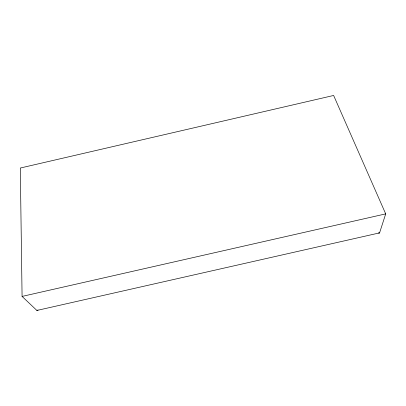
<?xml version="1.0" encoding="UTF-8"?>
<svg xmlns="http://www.w3.org/2000/svg" width="406" height="406" viewBox="0 0 406 406"><rect width="100%" height="100%" fill="white"/><g stroke="black" fill="none" stroke-linecap="round" stroke-linejoin="round"><path stroke-width="0.61" d="M378.458 232.841A6.054 1.781 74.8 0 0 379.559 232.927L385.7 213.881L333.63 95.466L20.3 168.028L22.081 296.416L36.921 310.483A5.983 1.974 79.7 0 0 37.986 309.91M22.081 296.416L385.7 213.881M36.87 310.458L379.59 232.882"/></g></svg>
